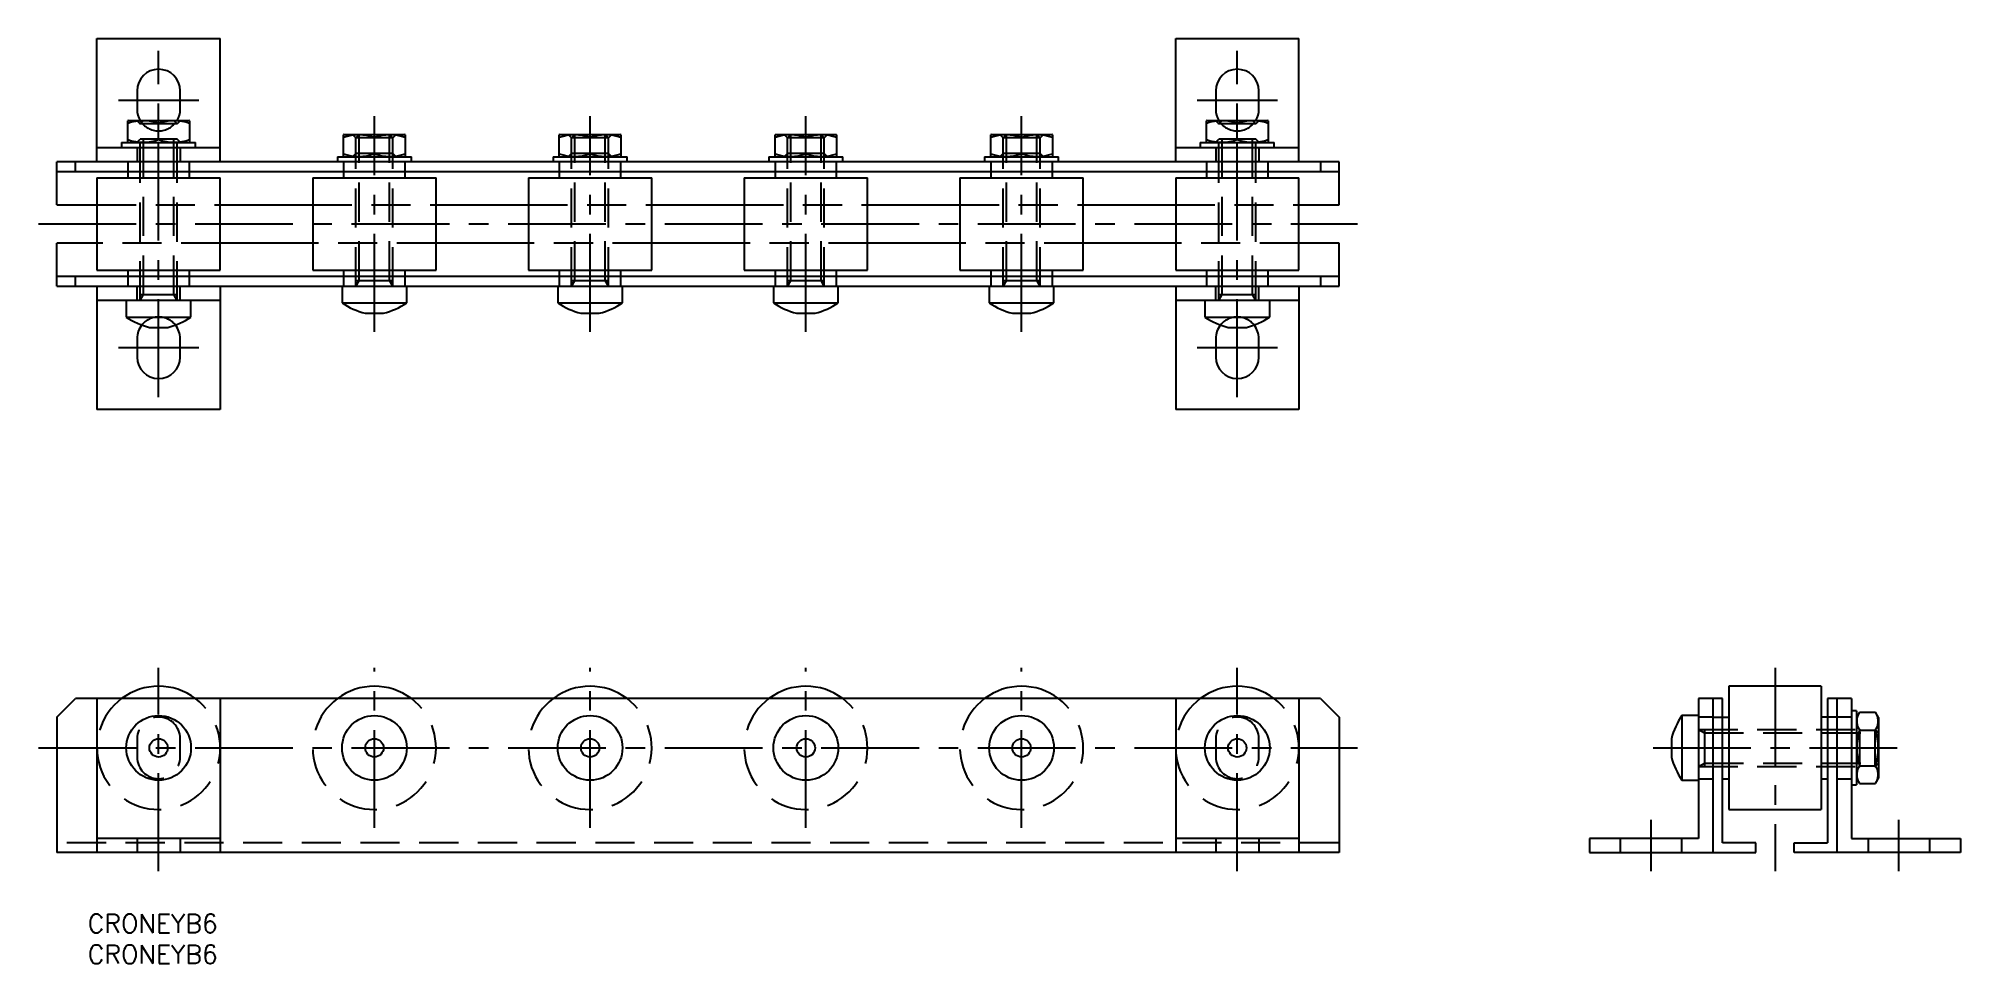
# Model space of a CAD drawing. Extents: x -3 to 309, y -8 to 142.
import ezdxf

# ---------------------------------------------------------------- set-up
doc = ezdxf.new("R2010")
doc.units = 0
doc.header["$LTSCALE"] = 0.5
doc.linetypes.add('CENTER', pattern=[50.8, 31.75, -6.35, 6.35, -6.35])
doc.linetypes.add('DASHED', pattern=[19.05, 12.7, -6.35])
for name, color, linetype in [('MSM_CENTER', 1, 'CENTER'), ('MSM_CONTINUOUS', 7, 'CONTINUOUS'), ('MSM_DASHED', 4, 'DASHED'), ('MSM_PART_NUMBER', 7, 'CONTINUOUS')]:
    doc.layers.add(name, color=color, linetype=linetype)
doc.styles.get("Standard").update_dxf_attribs({"font": 'txt.shx', "height": 3, "bigfont": 'bigfont.shx'})

# ---------------------------------------------------------------- blocks, each defined once
blk = doc.blocks.new('*U45')
at = {"layer": 'MSM_PART_NUMBER'}
blk.add_text('CRONEYB6', height=3, dxfattribs=at).set_placement((5, -3))
blk = doc.blocks.new('*U46')
at = {"layer": 'MSM_PART_NUMBER'}
blk.add_text('CRONEYB6', height=3, dxfattribs=at).set_placement((5, -8))

msp = doc.modelspace()

# ---------------------------------------------------------------- linework, layer by layer
at = {"layer": 'MSM_CENTER'}
for p, q in [((16.5, 83.91), (16.5, 140.11)), ((191.5, 83.91), (191.5, 140.11)), ((10, 132.11), (23, 132.11)), ((185, 132.11), (198, 132.11)), ((51.5, 94.51), (51.5, 129.51)), ((86.5, 94.51), (86.5, 129.51)), ((121.5, 94.51), (121.5, 129.51)), ((156.5, 94.51), (156.5, 129.51)), ((-3, 112.01), (211, 112.01)), ((23, 91.91), (10, 91.91)), ((198, 91.91), (185, 91.91)), ((16.5, 7), (16.5, 40)), ((51.5, 14), (51.5, 40)), ((86.5, 14), (86.5, 40)), ((121.5, 14), (121.5, 40)), ((156.5, 14), (156.5, 40)), ((191.5, 7), (191.5, 40)), ((278.74, 40), (278.74, 7)), ((-3, 27), (211, 27)), ((258.94, 27), (298.54, 27)), ((258.64, 7), (258.64, 15.3)), ((298.84, 7), (298.84, 15.3))]:
    msp.add_line(p, q, dxfattribs=at)
at = {"layer": 'MSM_CONTINUOUS'}
for p, q in [((6.5, 122.11), (6.5, 142.11)), ((6.5, 142.11), (26.5, 142.11)), ((26.5, 122.11), (26.5, 142.11)), ((181.5, 122.11), (181.5, 142.11)), ((181.5, 142.11), (201.5, 142.11)), ((201.5, 122.11), (201.5, 142.11)), ((13, 133.61), (13, 130.61)), ((20, 130.61), (20, 133.61)), ((188, 133.61), (188, 130.61)), ((195, 130.61), (195, 133.61)), ((11.6, 128.81), (11.5, 128.75)), ((11.5, 125.27), (11.5, 128.75)), ((11.6, 128.81), (21.4, 128.81)), ((16.5, 125.72), (16.5, 128.31)), ((21.5, 128.75), (21.4, 128.81)), ((21.5, 128.75), (21.5, 125.27)), ((186.6, 128.81), (186.5, 128.75)), ((186.5, 125.27), (186.5, 128.75)), ((186.6, 128.81), (196.4, 128.81)), ((191.5, 125.72), (191.5, 128.31)), ((196.5, 128.75), (196.4, 128.81)), ((196.5, 128.75), (196.5, 125.27)), ((10.5, 125.21), (10.5, 124.41)), ((10.5, 125.21), (22.5, 125.21)), ((11.5, 125.27), (11.6, 125.21)), ((21.4, 125.21), (21.5, 125.27)), ((22.5, 124.41), (22.5, 125.21)), ((46.6, 126.51), (46.5, 126.45)), ((46.5, 122.97), (46.5, 126.45)), ((46.6, 126.51), (56.4, 126.51)), ((51.5, 123.42), (51.5, 126.01)), ((56.5, 126.45), (56.4, 126.51)), ((56.5, 126.45), (56.5, 122.97)), ((81.6, 126.51), (81.5, 126.45)), ((81.5, 122.97), (81.5, 126.45)), ((81.6, 126.51), (91.4, 126.51)), ((86.5, 123.42), (86.5, 126.01)), ((91.5, 126.45), (91.4, 126.51)), ((91.5, 126.45), (91.5, 122.97)), ((116.6, 126.51), (116.5, 126.45)), ((116.5, 122.97), (116.5, 126.45)), ((116.6, 126.51), (126.4, 126.51)), ((121.5, 123.42), (121.5, 126.01)), ((126.5, 126.45), (126.4, 126.51)), ((126.5, 126.45), (126.5, 122.97)), ((151.6, 126.51), (151.5, 126.45)), ((151.5, 122.97), (151.5, 126.45)), ((151.6, 126.51), (161.4, 126.51)), ((156.5, 123.42), (156.5, 126.01)), ((161.5, 126.45), (161.4, 126.51)), ((161.5, 126.45), (161.5, 122.97)), ((185.5, 125.21), (185.5, 124.41)), ((185.5, 125.21), (197.5, 125.21)), ((186.5, 125.27), (186.6, 125.21)), ((196.4, 125.21), (196.5, 125.27)), ((197.5, 124.41), (197.5, 125.21)), ((208, 122.11), (0, 122.11)), ((0, 115.11), (0, 122.11)), ((3, 120.51), (3, 122.11)), ((6.5, 124.41), (26.5, 124.41)), ((45.5, 122.91), (45.5, 122.11)), ((45.5, 122.91), (57.5, 122.91)), ((46.5, 122.97), (46.6, 122.91)), ((56.4, 122.91), (56.5, 122.97)), ((57.5, 122.11), (57.5, 122.91)), ((80.5, 122.91), (80.5, 122.11)), ((80.5, 122.91), (92.5, 122.91)), ((81.5, 122.97), (81.6, 122.91)), ((91.4, 122.91), (91.5, 122.97)), ((92.5, 122.11), (92.5, 122.91)), ((115.5, 122.91), (115.5, 122.11)), ((115.5, 122.91), (127.5, 122.91)), ((116.5, 122.97), (116.6, 122.91)), ((126.4, 122.91), (126.5, 122.97)), ((127.5, 122.11), (127.5, 122.91)), ((150.5, 122.91), (150.5, 122.11)), ((150.5, 122.91), (162.5, 122.91)), ((151.5, 122.97), (151.6, 122.91)), ((161.4, 122.91), (161.5, 122.97)), ((162.5, 122.11), (162.5, 122.91)), ((181.5, 124.41), (201.5, 124.41)), ((205, 122.11), (205, 120.51)), ((208, 115.11), (208, 122.11)), ((0, 120.51), (208, 120.51)), ((6.5, 119.51), (6.5, 104.51)), ((6.5, 119.51), (26.5, 119.51)), ((11.5, 120.51), (11.5, 119.51)), ((21.5, 119.51), (21.5, 120.51)), ((26.5, 104.51), (26.5, 119.51)), ((41.5, 119.51), (41.5, 104.51)), ((41.5, 119.51), (61.5, 119.51)), ((46.5, 120.51), (46.5, 119.51)), ((56.5, 119.51), (56.5, 120.51)), ((61.5, 104.51), (61.5, 119.51)), ((76.5, 119.51), (76.5, 104.51)), ((76.5, 119.51), (96.5, 119.51)), ((81.5, 120.51), (81.5, 119.51)), ((91.5, 119.51), (91.5, 120.51)), ((96.5, 104.51), (96.5, 119.51)), ((111.5, 119.51), (111.5, 104.51)), ((111.5, 119.51), (131.5, 119.51)), ((116.5, 120.51), (116.5, 119.51)), ((126.5, 119.51), (126.5, 120.51)), ((131.5, 104.51), (131.5, 119.51)), ((146.5, 119.51), (146.5, 104.51)), ((146.5, 119.51), (166.5, 119.51)), ((151.5, 120.51), (151.5, 119.51)), ((161.5, 119.51), (161.5, 120.51)), ((166.5, 104.51), (166.5, 119.51)), ((181.5, 119.51), (181.5, 104.51)), ((181.5, 119.51), (201.5, 119.51)), ((186.5, 120.51), (186.5, 119.51)), ((196.5, 119.51), (196.5, 120.51)), ((201.5, 104.51), (201.5, 119.51)), ((0, 115.11), (6.5, 115.11)), ((26.5, 115.11), (41.5, 115.11)), ((61.5, 115.11), (76.5, 115.11)), ((96.5, 115.11), (111.5, 115.11)), ((131.5, 115.11), (146.5, 115.11)), ((166.5, 115.11), (181.5, 115.11)), ((201.5, 115.11), (208, 115.11)), ((6.5, 108.91), (0, 108.91)), ((0, 101.91), (0, 108.91)), ((41.5, 108.91), (26.5, 108.91)), ((76.5, 108.91), (61.5, 108.91)), ((111.5, 108.91), (96.5, 108.91)), ((146.5, 108.91), (131.5, 108.91)), ((181.5, 108.91), (166.5, 108.91)), ((208, 108.91), (201.5, 108.91)), ((208, 101.91), (208, 108.91)), ((208, 103.51), (0, 103.51)), ((3, 101.91), (3, 103.51)), ((6.5, 104.51), (26.5, 104.51)), ((11.5, 104.51), (11.5, 103.51)), ((21.5, 103.51), (21.5, 104.51)), ((41.5, 104.51), (61.5, 104.51)), ((46.5, 104.51), (46.5, 103.51)), ((56.5, 103.51), (56.5, 104.51)), ((76.5, 104.51), (96.5, 104.51)), ((81.5, 104.51), (81.5, 103.51)), ((91.5, 103.51), (91.5, 104.51)), ((111.5, 104.51), (131.5, 104.51)), ((116.5, 104.51), (116.5, 103.51)), ((126.5, 103.51), (126.5, 104.51)), ((146.5, 104.51), (166.5, 104.51)), ((151.5, 104.51), (151.5, 103.51)), ((161.5, 103.51), (161.5, 104.51)), ((181.5, 104.51), (201.5, 104.51)), ((186.5, 104.51), (186.5, 103.51)), ((196.5, 103.51), (196.5, 104.51)), ((205, 103.51), (205, 101.91)), ((0, 101.91), (208, 101.91)), ((6.5, 101.91), (6.5, 81.91)), ((26.5, 101.91), (26.5, 81.91)), ((46.25, 101.91), (46.25, 99.2)), ((56.75, 99.2), (56.75, 101.91)), ((81.25, 101.91), (81.25, 99.2)), ((91.75, 99.2), (91.75, 101.91)), ((116.25, 101.91), (116.25, 99.2)), ((126.75, 99.2), (126.75, 101.91)), ((151.25, 101.91), (151.25, 99.2)), ((161.75, 99.2), (161.75, 101.91)), ((181.5, 101.91), (181.5, 81.91)), ((201.5, 101.91), (201.5, 81.91)), ((26.5, 99.61), (6.5, 99.61)), ((11.25, 99.61), (11.25, 96.9)), ((11.25, 96.9), (21.75, 96.9)), ((21.75, 96.9), (21.75, 99.61)), ((46.25, 99.2), (56.75, 99.2)), ((50.01, 97.51), (52.99, 97.51)), ((81.25, 99.2), (91.75, 99.2)), ((85.01, 97.51), (87.99, 97.51)), ((116.25, 99.2), (126.75, 99.2)), ((120.01, 97.51), (122.99, 97.51)), ((151.25, 99.2), (161.75, 99.2)), ((155.01, 97.51), (157.99, 97.51)), ((201.5, 99.61), (181.5, 99.61)), ((186.25, 99.61), (186.25, 96.9)), ((186.25, 96.9), (196.75, 96.9)), ((196.75, 96.9), (196.75, 99.61)), ((15.01, 95.21), (17.99, 95.21)), ((190.01, 95.21), (192.99, 95.21)), ((13, 93.41), (13, 90.41)), ((20, 90.41), (20, 93.41)), ((188, 93.41), (188, 90.41)), ((195, 90.41), (195, 93.41)), ((26.5, 81.91), (6.5, 81.91)), ((201.5, 81.91), (181.5, 81.91)), ((0, 32), (3, 35)), ((205, 35), (3, 35)), ((6.5, 35), (6.5, 10)), ((26.5, 35), (26.5, 10)), ((181.5, 35), (181.5, 10)), ((201.5, 35), (201.5, 10)), ((205, 35), (208, 32)), ((270.24, 35), (266.34, 35)), ((266.34, 35), (266.34, 12.3)), ((268.64, 35), (268.64, 10)), ((270.24, 11.6), (270.24, 35)), ((271.24, 37), (271.24, 17)), ((286.24, 37), (271.24, 37)), ((286.24, 37), (286.24, 17)), ((287.24, 35), (287.24, 11.6)), ((291.14, 35), (287.24, 35)), ((288.84, 10), (288.84, 35)), ((291.14, 35), (291.14, 12.3)), ((0, 32), (0, 10)), ((208, 32), (208, 10)), ((263.63, 32.25), (263.63, 21.75)), ((266.34, 32.25), (263.63, 32.25)), ((268.64, 32), (271.24, 32)), ((288.84, 32), (286.24, 32)), ((291.94, 33), (291.14, 33)), ((291.94, 33), (291.94, 21)), ((292.44, 32.77), (291.94, 31.9)), ((292.44, 32.77), (295.03, 32.77)), ((295.54, 31.9), (295.03, 32.77)), ((295.54, 31.9), (295.54, 22.1)), ((261.94, 28.49), (261.94, 25.51)), ((292.44, 29.89), (295.03, 29.89)), ((270.24, 22), (271.24, 22)), ((286.24, 22), (287.24, 22)), ((291.94, 22.1), (292.44, 21.23)), ((292.44, 24.11), (295.03, 24.11)), ((295.03, 21.23), (295.54, 22.1)), ((263.63, 21.75), (266.34, 21.75)), ((291.14, 21), (291.94, 21)), ((292.44, 21.23), (295.03, 21.23)), ((271.24, 17), (286.24, 17)), ((208, 10), (0, 10)), ((26.5, 12.3), (6.5, 12.3)), ((201.5, 12.3), (181.5, 12.3)), ((266.34, 12.3), (248.64, 12.3)), ((248.64, 12.3), (248.64, 10)), ((248.64, 10), (275.64, 10)), ((275.64, 11.6), (270.24, 11.6)), ((275.64, 10), (275.64, 11.6)), ((281.84, 11.6), (287.24, 11.6)), ((281.84, 10), (281.84, 11.6)), ((308.84, 10), (281.84, 10)), ((291.14, 12.3), (308.84, 12.3)), ((308.84, 12.3), (308.84, 10))]:
    msp.add_line(p, q, dxfattribs=at)
for centre, radius in [((16.5, 27), 5.25), ((51.5, 27), 5.25), ((86.5, 27), 5.25), ((121.5, 27), 5.25), ((156.5, 27), 5.25), ((191.5, 27), 5.25), ((16.5, 27), 1.49), ((51.5, 27), 1.49), ((86.5, 27), 1.49), ((121.5, 27), 1.49), ((156.5, 27), 1.49), ((191.5, 27), 1.49)]:
    msp.add_circle(centre, radius, dxfattribs=at)
for centre, radius, start, end in [((16.5, 133.61), 3.5, 0, 180), ((191.5, 133.61), 3.5, 0, 180), ((14, 121.38), 7.37, 70.1592, 109.8408), ((16.5, 130.61), 3.5, 180, 210.9497), ((19, 121.38), 7.37, 70.1592, 109.8408), ((16.5, 130.61), 3.5, 329.0503, 0), ((189, 121.38), 7.37, 70.1592, 109.8408), ((191.5, 130.61), 3.5, 180, 210.9497), ((194, 121.38), 7.37, 70.1592, 109.8408), ((191.5, 130.61), 3.5, 329.0503, 0), ((14, 132.64), 7.37, 250.1592, 289.8408), ((19, 132.64), 7.37, 250.1592, 289.8408), ((49, 119.08), 7.37, 70.1592, 109.8408), ((54, 119.08), 7.37, 70.1592, 109.8408), ((84, 119.08), 7.37, 70.1592, 109.8408), ((89, 119.08), 7.37, 70.1592, 109.8408), ((119, 119.08), 7.37, 70.1592, 109.8408), ((124, 119.08), 7.37, 70.1592, 109.8408), ((154, 119.08), 7.37, 70.1592, 109.8408), ((159, 119.08), 7.37, 70.1592, 109.8408), ((189, 132.64), 7.37, 250.1592, 289.8408), ((194, 132.64), 7.37, 250.1592, 289.8408), ((49, 130.34), 7.37, 250.1592, 289.8408), ((54, 130.34), 7.37, 250.1592, 289.8408), ((84, 130.34), 7.37, 250.1592, 289.8408), ((89, 130.34), 7.37, 250.1592, 289.8408), ((119, 130.34), 7.37, 250.1592, 289.8408), ((124, 130.34), 7.37, 250.1592, 289.8408), ((154, 130.34), 7.37, 250.1592, 289.8408), ((159, 130.34), 7.37, 250.1592, 289.8408), ((18.04, 106.95), 12.12, 235.9445, 255.5214), ((14.96, 106.95), 12.12, 284.4786, 304.0555), ((53.04, 109.25), 12.12, 235.9445, 255.5214), ((49.96, 109.25), 12.12, 284.4786, 304.0555), ((88.04, 109.25), 12.12, 235.9445, 255.5214), ((84.96, 109.25), 12.12, 284.4786, 304.0555), ((123.04, 109.25), 12.12, 235.9445, 255.5214), ((119.96, 109.25), 12.12, 284.4786, 304.0555), ((158.04, 109.25), 12.12, 235.9445, 255.5214), ((154.96, 109.25), 12.12, 284.4786, 304.0555), ((193.04, 106.95), 12.12, 235.9445, 255.5214), ((189.96, 106.95), 12.12, 284.4786, 304.0555), ((16.5, 93.41), 3.5, 141.2477, 180), ((16.5, 93.41), 3.5, 0, 38.7523), ((191.5, 93.41), 3.5, 141.2477, 180), ((191.5, 93.41), 3.5, 0, 38.7523), ((16.5, 90.41), 3.5, 180, 0), ((191.5, 90.41), 3.5, 180, 0), ((16.5, 27), 10, 53.1301, 126.8699), ((51.5, 27), 10, 53.1301, 126.8699), ((86.5, 27), 10, 53.1301, 126.8699), ((121.5, 27), 10, 53.1301, 126.8699), ((156.5, 27), 10, 53.1301, 126.8699), ((191.5, 27), 10, 53.1301, 126.8699), ((273.67, 25.46), 12.12, 145.9445, 165.5214), ((294.55, 31.33), 2.56, 154.3574, 214.3573), ((292.92, 31.33), 2.56, 325.6427, 25.6426), ((301.6, 27), 9.61, 162.5124, 197.4876), ((285.87, 27), 9.61, 342.5124, 17.4876), ((273.67, 28.54), 12.12, 194.4786, 214.0555), ((294.55, 22.67), 2.56, 145.6427, 205.6426), ((292.92, 22.67), 2.56, 334.3574, 34.3573)]:
    msp.add_arc(centre, radius, start, end, dxfattribs=at)
at = {"layer": 'MSM_DASHED'}
for p, q in [((12.96, 128.81), (13.5, 128.27)), ((14.04, 128.81), (13.5, 128.27)), ((19.5, 128.27), (13.5, 128.27)), ((13.5, 99.61), (13.5, 128.27)), ((14.04, 100.55), (14.04, 128.81)), ((18.96, 128.81), (19.5, 128.27)), ((18.96, 100.55), (18.96, 128.81)), ((20.04, 128.81), (19.5, 128.27)), ((19.5, 99.61), (19.5, 128.27)), ((187.96, 128.81), (188.5, 128.27)), ((189.04, 128.81), (188.5, 128.27)), ((188.5, 99.61), (188.5, 128.27)), ((194.5, 128.27), (188.5, 128.27)), ((189.04, 100.55), (189.04, 128.81)), ((193.96, 100.55), (193.96, 128.81)), ((193.96, 128.81), (194.5, 128.27)), ((195.04, 128.81), (194.5, 128.27)), ((194.5, 99.61), (194.5, 128.27)), ((12.96, 125.21), (13.5, 125.75)), ((19.5, 125.75), (13.5, 125.75)), ((20.04, 125.21), (19.5, 125.75)), ((47.96, 126.51), (48.5, 125.97)), ((49.04, 126.51), (48.5, 125.97)), ((54.5, 125.97), (48.5, 125.97)), ((48.5, 101.91), (48.5, 125.97)), ((49.04, 102.85), (49.04, 126.51)), ((53.96, 126.51), (54.5, 125.97)), ((53.96, 102.85), (53.96, 126.51)), ((55.04, 126.51), (54.5, 125.97)), ((54.5, 101.91), (54.5, 125.97)), ((82.96, 126.51), (83.5, 125.97)), ((84.04, 126.51), (83.5, 125.97)), ((89.5, 125.97), (83.5, 125.97)), ((83.5, 101.91), (83.5, 125.97)), ((84.04, 102.85), (84.04, 126.51)), ((88.96, 126.51), (89.5, 125.97)), ((88.96, 102.85), (88.96, 126.51)), ((90.04, 126.51), (89.5, 125.97)), ((89.5, 101.91), (89.5, 125.97)), ((117.96, 126.51), (118.5, 125.97)), ((119.04, 126.51), (118.5, 125.97)), ((124.5, 125.97), (118.5, 125.97)), ((118.5, 101.91), (118.5, 125.97)), ((119.04, 102.85), (119.04, 126.51)), ((123.96, 126.51), (124.5, 125.97)), ((123.96, 102.85), (123.96, 126.51)), ((125.04, 126.51), (124.5, 125.97)), ((124.5, 101.91), (124.5, 125.97)), ((152.96, 126.51), (153.5, 125.97)), ((154.04, 126.51), (153.5, 125.97)), ((159.5, 125.97), (153.5, 125.97)), ((153.5, 101.91), (153.5, 125.97)), ((154.04, 102.85), (154.04, 126.51)), ((158.96, 126.51), (159.5, 125.97)), ((158.96, 102.85), (158.96, 126.51)), ((160.04, 126.51), (159.5, 125.97)), ((159.5, 101.91), (159.5, 125.97)), ((187.96, 125.21), (188.5, 125.75)), ((194.5, 125.75), (188.5, 125.75)), ((195.04, 125.21), (194.5, 125.75)), ((11.5, 122.11), (11.5, 120.51)), ((13, 124.41), (13, 122.11)), ((20, 124.41), (20, 122.11)), ((21.5, 120.51), (21.5, 122.11)), ((46.5, 122.11), (46.5, 120.51)), ((47.96, 122.91), (48.5, 123.45)), ((54.5, 123.45), (48.5, 123.45)), ((55.04, 122.91), (54.5, 123.45)), ((56.5, 120.51), (56.5, 122.11)), ((81.5, 122.11), (81.5, 120.51)), ((82.96, 122.91), (83.5, 123.45)), ((89.5, 123.45), (83.5, 123.45)), ((90.04, 122.91), (89.5, 123.45)), ((91.5, 120.51), (91.5, 122.11)), ((116.5, 122.11), (116.5, 120.51)), ((117.96, 122.91), (118.5, 123.45)), ((124.5, 123.45), (118.5, 123.45)), ((125.04, 122.91), (124.5, 123.45)), ((126.5, 120.51), (126.5, 122.11)), ((151.5, 122.11), (151.5, 120.51)), ((152.96, 122.91), (153.5, 123.45)), ((159.5, 123.45), (153.5, 123.45)), ((160.04, 122.91), (159.5, 123.45)), ((161.5, 120.51), (161.5, 122.11)), ((186.5, 122.11), (186.5, 120.51)), ((188, 124.41), (188, 122.11)), ((195, 124.41), (195, 122.11)), ((196.5, 120.51), (196.5, 122.11)), ((6.5, 115.11), (26.5, 115.11)), ((41.5, 115.11), (61.5, 115.11)), ((76.5, 115.11), (96.5, 115.11)), ((111.5, 115.11), (131.5, 115.11)), ((146.5, 115.11), (166.5, 115.11)), ((181.5, 115.11), (201.5, 115.11)), ((26.5, 108.91), (6.5, 108.91)), ((61.5, 108.91), (41.5, 108.91)), ((96.5, 108.91), (76.5, 108.91)), ((131.5, 108.91), (111.5, 108.91)), ((166.5, 108.91), (146.5, 108.91)), ((201.5, 108.91), (181.5, 108.91)), ((11.5, 103.51), (11.5, 101.91)), ((21.5, 101.91), (21.5, 103.51)), ((46.5, 103.51), (46.5, 101.91)), ((56.5, 101.91), (56.5, 103.51)), ((81.5, 103.51), (81.5, 101.91)), ((91.5, 101.91), (91.5, 103.51)), ((116.5, 103.51), (116.5, 101.91)), ((126.5, 101.91), (126.5, 103.51)), ((151.5, 103.51), (151.5, 101.91)), ((161.5, 101.91), (161.5, 103.51)), ((186.5, 103.51), (186.5, 101.91)), ((196.5, 101.91), (196.5, 103.51)), ((13, 99.61), (13, 101.91)), ((13.5, 100.55), (19.5, 100.55)), ((13.5, 99.61), (14.04, 100.55)), ((19.5, 99.61), (18.96, 100.55)), ((20, 99.61), (20, 101.91)), ((48.5, 102.85), (54.5, 102.85)), ((48.5, 101.91), (49.04, 102.85)), ((54.5, 101.91), (53.96, 102.85)), ((83.5, 102.85), (89.5, 102.85)), ((83.5, 101.91), (84.04, 102.85)), ((89.5, 101.91), (88.96, 102.85)), ((118.5, 102.85), (124.5, 102.85)), ((118.5, 101.91), (119.04, 102.85)), ((124.5, 101.91), (123.96, 102.85)), ((153.5, 102.85), (159.5, 102.85)), ((153.5, 101.91), (154.04, 102.85)), ((159.5, 101.91), (158.96, 102.85)), ((188, 99.61), (188, 101.91)), ((188.5, 99.61), (189.04, 100.55)), ((188.5, 100.55), (194.5, 100.55)), ((194.5, 99.61), (193.96, 100.55)), ((195, 99.61), (195, 101.91)), ((268.64, 32), (266.34, 32)), ((291.14, 32), (288.84, 32)), ((13, 28.5), (13, 25.5)), ((20, 25.5), (20, 28.5)), ((188, 28.5), (188, 25.5)), ((195, 25.5), (195, 28.5)), ((266.34, 30), (295, 30)), ((266.34, 30), (267.27, 29.46)), ((267.27, 30), (267.27, 24)), ((267.27, 29.46), (295.54, 29.46)), ((291.94, 30.54), (292.48, 30)), ((292.48, 24), (292.48, 30)), ((295.54, 30.54), (295, 30)), ((295, 24), (295, 30)), ((295.54, 29.46), (295, 30)), ((266.34, 24), (267.27, 24.54)), ((266.34, 24), (295, 24)), ((266.34, 22), (268.64, 22)), ((267.27, 24.54), (295.54, 24.54)), ((288.84, 22), (291.14, 22)), ((291.94, 23.46), (292.48, 24)), ((295.54, 24.54), (295, 24)), ((295.54, 23.46), (295, 24)), ((208, 11.6), (0, 11.6)), ((13, 12.3), (13, 10)), ((20, 12.3), (20, 10)), ((188, 12.3), (188, 10)), ((195, 12.3), (195, 10)), ((253.64, 12.3), (253.64, 10)), ((263.64, 10), (263.64, 12.3)), ((293.84, 12.3), (293.84, 10)), ((303.84, 10), (303.84, 12.3))]:
    msp.add_line(p, q, dxfattribs=at)
for centre, radius, start, end in [((16.5, 130.61), 3.5, 210.9497, 329.0503), ((191.5, 130.61), 3.5, 210.9497, 329.0503), ((16.5, 93.41), 3.5, 38.7523, 141.2477), ((191.5, 93.41), 3.5, 38.7523, 141.2477), ((16.5, 27), 10, 126.8699, 53.1301), ((51.5, 27), 10, 126.8699, 53.1301), ((86.5, 27), 10, 126.8699, 53.1301), ((121.5, 27), 10, 126.8699, 53.1301), ((156.5, 27), 10, 126.8699, 53.1301), ((191.5, 27), 10, 126.8699, 53.1301), ((16.5, 28.5), 3.5, 0, 180), ((191.5, 28.5), 3.5, 0, 180), ((16.5, 25.5), 3.5, 180, 0), ((191.5, 25.5), 3.5, 180, 0)]:
    msp.add_arc(centre, radius, start, end, dxfattribs=at)

# ---------------------------------------------------------------- block references
at = {"layer": 'MSM_CONTINUOUS'}
for name in ['*U45', '*U46']:
    msp.add_blockref(name, (0, 0), dxfattribs=at)

doc.saveas('drawing.dxf')
